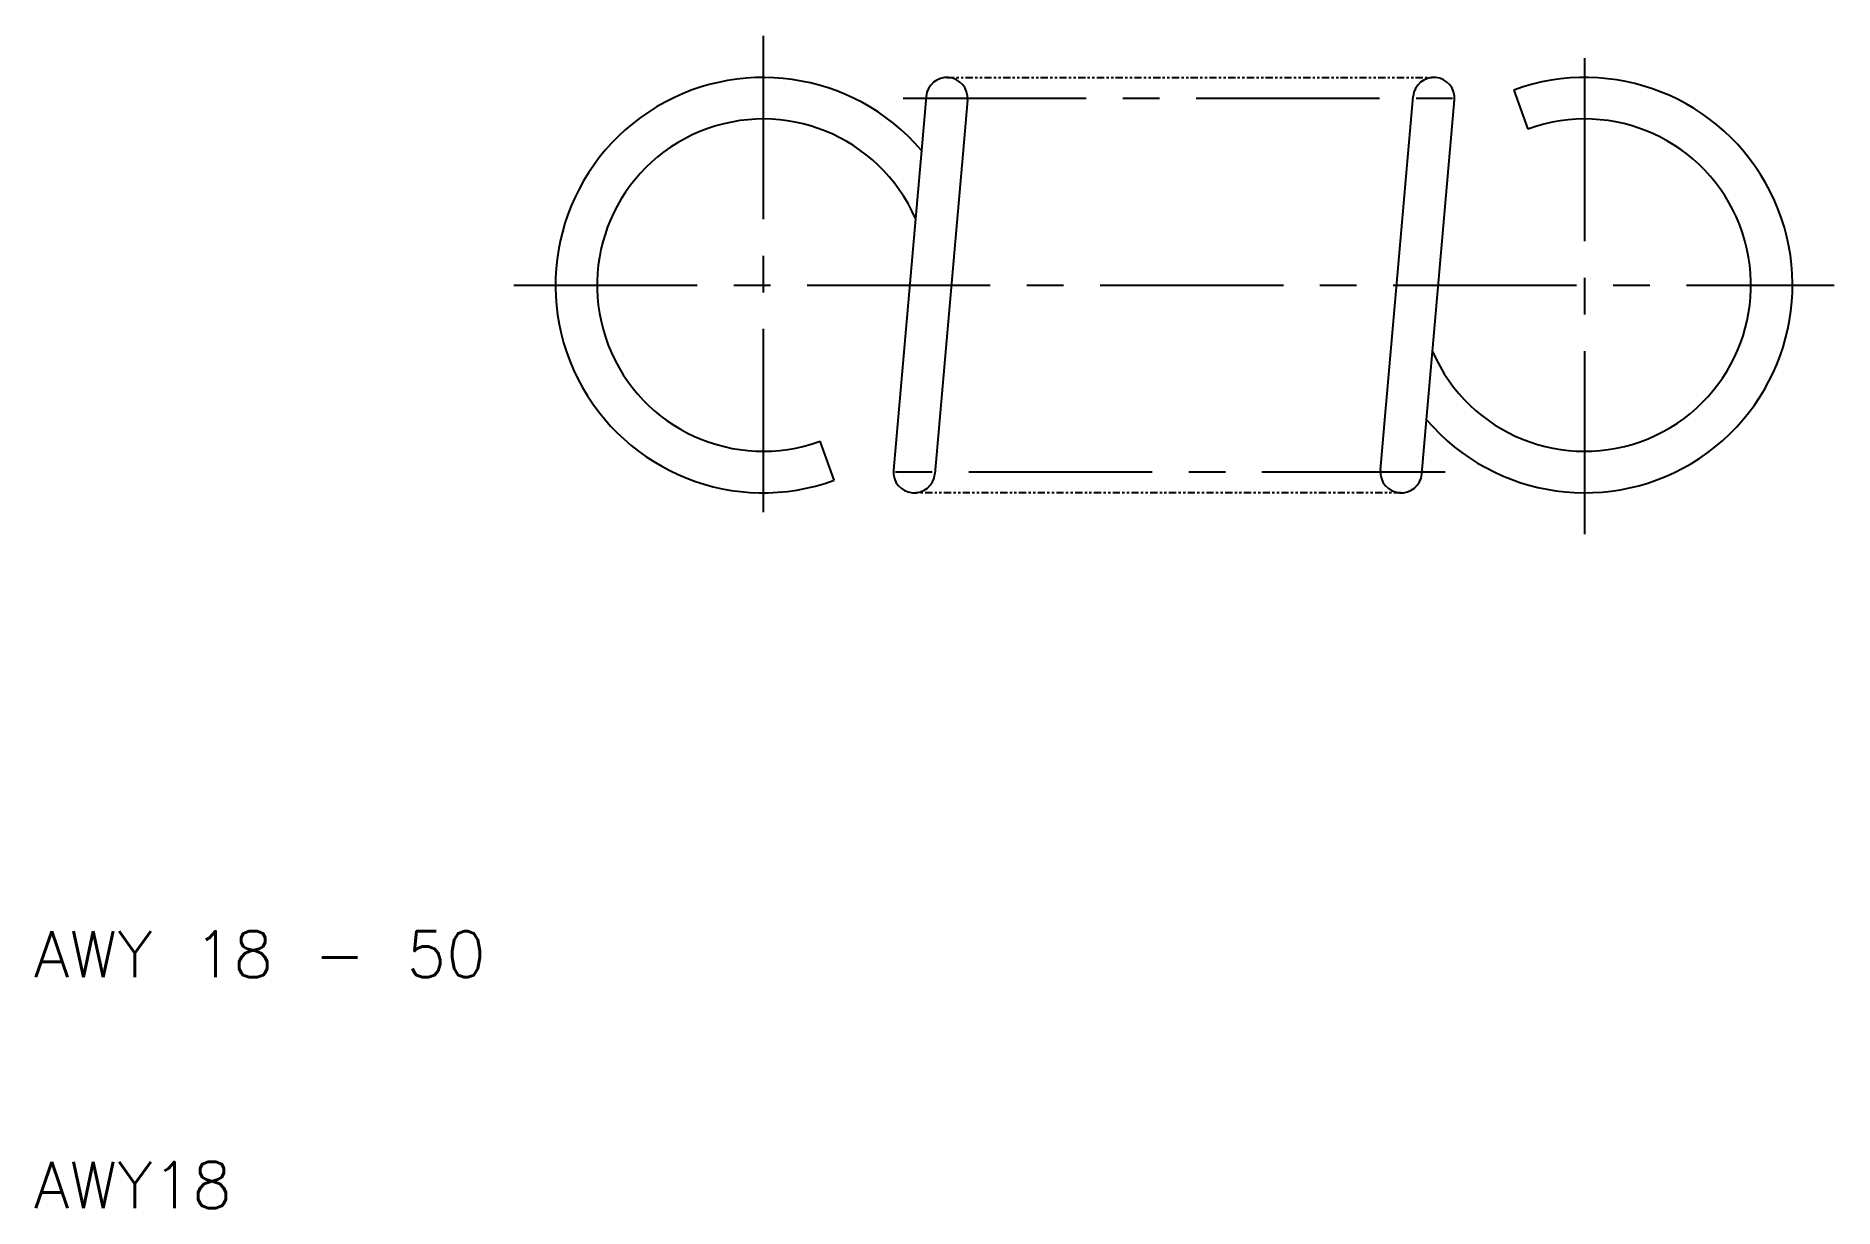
# Model space of a CAD drawing. Extents: x 10.1 to 88, y 10 to 60.8.
import ezdxf

# ---------------------------------------------------------------- set-up
doc = ezdxf.new("R2010")
doc.units = 0
doc.header["$LTSCALE"] = 0.25
doc.linetypes.add('CENTER', pattern=[50.8, 31.75, -6.35, 6.35, -6.35])
doc.linetypes.add('PHANTOM', pattern=[2.5, 1.25, -0.25, 0.25, -0.25, 0.25, -0.25])
doc.layers.get('0').update_dxf_attribs({"linetype": 'CONTINUOUS'})
doc.layers.add('CENTER', color=1, linetype='CENTER')
doc.styles.get("Standard").update_dxf_attribs({"font": 'txt.shx'})

msp = doc.modelspace()

# ---------------------------------------------------------------- linework, layer by layer
at = {"color": 3, "linetype": 'PHANTOM'}
for p, q in [((49.558, 59.003), (70.66, 59.003)), ((69.242, 40.997), (48.14, 40.997))]:
    msp.add_line(p, q, dxfattribs=at)
at = {"color": 7, "linetype": 'CONTINUOUS'}
for p, q in [((74.122, 58.457), (74.737, 56.766)), ((48.661, 58.182), (48.456, 55.831)), ((50.455, 58.025), (50.249, 55.674)), ((68.852, 47.771), (69.763, 58.182)), ((70.646, 47.614), (71.556, 58.025)), ((48.456, 55.831), (48.154, 52.386)), ((50.249, 55.674), (49.948, 52.229)), ((48.154, 52.386), (47.244, 41.975)), ((49.948, 52.229), (49.037, 41.818)), ((68.551, 44.326), (68.852, 47.771)), ((70.344, 44.169), (70.646, 47.614)), ((68.345, 41.975), (68.551, 44.326)), ((70.139, 41.818), (70.344, 44.169)), ((44.678, 41.543), (44.063, 43.234))]:
    msp.add_line(p, q, dxfattribs=at)
for centre, radius, start, end in [((41.6, 50), 9, 40.38105, 290), ((49.558, 58.103), 0.9, 355, 175), ((70.66, 58.103), 0.9, 355, 175), ((77.2, 50), 9, 220.38105, 110), ((41.6, 50), 7.2, 23.59968, 290), ((77.2, 50), 7.2, 203.59968, 110), ((48.14, 41.897), 0.9, 175, 355), ((69.242, 41.897), 0.9, 175, 355)]:
    msp.add_arc(centre, radius, start, end, dxfattribs=at)
at = {"layer": 'CENTER'}
for p, q in [((41.6, 60.8), (41.6, 39.2)), ((77.2, 39.2), (77.2, 60.8)), ((47.661, 58.103), (72.587, 58.103)), ((30.8, 50), (88, 50)), ((71.149, 41.897), (46.219, 41.897))]:
    msp.add_line(p, q, dxfattribs=at)

# ---------------------------------------------------------------- texts
for s, p in [('AWY 18 - 50', (10, 20)), ('AWY18', (10, 10))]:
    msp.add_text(s, height=2).set_placement(p)

doc.saveas('drawing.dxf')
